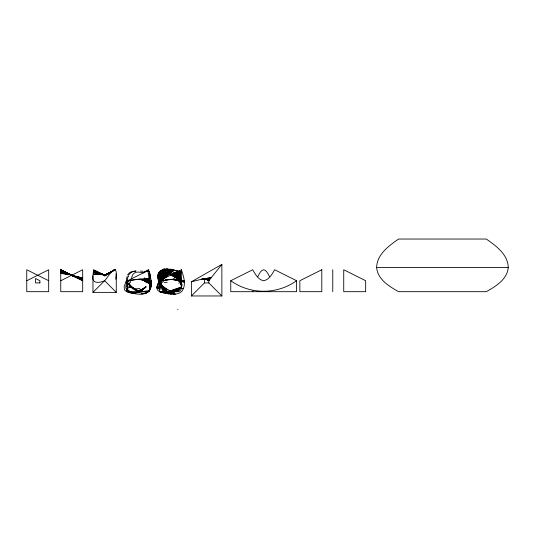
<?xml version="1.0" encoding="UTF-8"?>
<svg xmlns="http://www.w3.org/2000/svg" width="535" height="535" viewBox="0 0 535 535"><rect width="100%" height="100%" fill="white"/><g stroke="black" fill="none" stroke-linecap="round" stroke-linejoin="round"><path stroke-width="0.8" d="M127.658 281.276L127.658 289.154A4.568 4.568 0 0 0 127.684 289.662L127.698 289.789A4.273 4.273 0 0 0 127.771 290.177L127.778 290.204M92.97 275.879C91.411 284.199 99.684 282.928 104.626 280.721C108.07 277.123 110.404 271.232 115.292 269.56L116.249 272.121L116.276 292.371L92.97 292.371L92.97 275.879L93.658 269.754L104.626 275.224L93.525 270.496L104.626 275.124L109.187 273.332M159.524 284.225L159.624 271.793L160.353 271.078M182.094 284.874L182.02 284.145M376.633 267.56C376.847 254.479 388.871 245.833 398.568 239.038L486.315 239.038C496.012 245.833 508.036 254.479 508.25 267.56C507.227 279.43 495.684 286.399 486.315 291.689L398.568 291.689C389.199 286.399 377.656 279.43 376.633 267.56L508.25 267.56M159.544 281.671L157.912 276.113L162.787 289.883L157.879 276.842L157.979 275.538M176.182 271.934L181.612 284.754M181.606 285.028L181.398 287.857L181.398 272.496L180.342 271.285L178.911 271.098L159.463 280.721L157.116 286.064L157.257 289.388A23.754 9.697 -26.6 0 0 158.32 290.893L161.837 292.571L166.258 293.147M116.276 273.907L115.814 279.223M159.176 283.175L159.624 271.793L158.942 272.736L159.744 285.616M128.955 290.01L128.922 290.532A17.588 11.155 54.6 0 0 128.888 290.893C131.108 294.009 137.395 292.143 140.972 291.822M159.41 284.011L160.4 271.038L159.276 281.791M131.637 279.009C131.643 276.267 132.914 273.131 135.816 272.422A33.056 15.863 62 0 1 138.705 272.081L144.122 272.897M126.427 286.492L126.527 285.951M159.33 281.651L161.175 270.483L159.35 283.543L159.945 282.012L159.002 283.363M159.203 284.132L159.53 282.56M159.865 280.989L162.172 269.968L159.383 281.945M151.03 285.864L151.178 283.65L150.047 281.825M182.027 285.463L180.241 288.445M126.755 284.914L127.577 281.858M252.694 291.689L252.941 290.746M160.005 280.594L162.894 269.693L159.51 281.51M150.903 286.406L150.609 287.395M150.683 288.338L151.438 282.152L149.84 273.739M159.958 280.962L163.65 269.479L159.437 281.845M129.497 287.522L130.145 285.804A7.122 2.555 6.7 0 0 130.199 285.583M160.58 280.507L165.375 269.185L170.678 269.406L178.469 271.178M150.616 287.308L151.258 283.597L150.027 281.109M157.631 286.66L156.962 288.184L159.992 289.228M159.657 282.105L165.375 269.185L163.75 269.453M149.532 289.916L150.174 287.349L149.96 283.296M157.678 286.713L156.962 288.184L160.072 289.167M159.109 283.784L166.285 269.125L159.176 283.102M257.783 276.689C259.194 274.107 260.438 270.442 263.661 269.754C266.885 270.442 268.129 274.107 269.54 276.689M157.685 286.044L156.936 287.516L159.878 288.846M127.618 281.798C125.705 284.56 124.374 289.502 128.56 290.953M157.718 286.098L156.936 287.516L159.972 288.679M159.283 283.269L160.46 281.142M161.242 279.731L167.114 269.105L161.042 279.731M127.076 276.735L126.414 278.708L126.554 280.842M150.261 289.308L149.171 290.986A23.513 13.576 45 0 1 146.904 292.826C141.327 295.501 134.88 293.782 129.182 292.424M126.561 280.721L124.214 286.064L124.354 289.388A23.754 9.697 -26.6 0 0 125.417 290.893L129.905 292.779L136.091 293.16M128.795 284.078L130.192 282.186M149.339 290.278C147.707 293.147 144.082 293.922 141.013 293.815M128.139 276.455L127.41 278.835L127.912 281.691M149.479 290.846C146.991 293.113 152.428 287.462 150.602 285.336M128.494 274.823L131.63 272.027L136.03 270.904M128.387 274.977L128.761 274.395M159.276 283.423L168.886 269.192L161.349 279.992M128.219 276.327L128.487 275.953M127.484 274.997L129.671 272.703L133.369 271.265M159.069 283.483L169.782 269.286L161.309 280.159M159.724 287.342L157.323 285.275L160.313 281.437M221.871 295.962L208.824 282.915L208.824 280.721L221.871 264.41L221.871 295.962L191.383 295.962L191.383 281.784L221.871 264.41M130.64 281.657L130.273 282.092M161.289 283.175L161.71 282.714M180.054 288.666L177.908 291.689L159.463 291.689L159.463 280.721M158.928 283.456L171.22 269.493L157.604 284.446L172.738 269.774L157.965 283.577L174.27 270.108L158.393 282.667M92.963 292.377L104.626 280.721L116.282 292.377M191.383 295.962L204.43 282.915L208.824 282.915M161.851 282.574L163.65 281.122M140.718 291.1L145.66 287.175M146.008 286.593L138.05 292.297L146.042 286.967M181.091 287.415L171.648 294.163L166.92 293.548L159.463 291.689M127.149 280.46L127.597 280.2M114.035 269.854L104.626 276.013L114.931 269.513L104.626 275.565L115.292 269.56L104.626 275.385L113.4 270.877M296.564 280.721C277.076 294.738 250.246 294.738 230.759 280.721L252.694 269.754C255.275 274.147 258.171 279.798 263.661 280.721C269.152 279.798 272.048 274.147 274.629 269.754L296.564 280.721L296.564 291.689L230.759 291.689L230.759 280.721M139.481 291.04L145.814 287.001M139.488 291.127L145.139 287.783M147.419 292.217L148.396 291.562L136.512 292.11M180.723 287.883L170.157 294.036L180.342 288.338L168.578 293.829L167.228 292.912M130.125 272.422L130.747 272.068M145.861 287.255L139.515 290.853L141.815 290.09M139.521 290.966L144.477 288.358M139.735 290.632L144.196 288.378M147.212 292.331L146.322 292.732M26.75 280.721L48.685 269.754L48.685 291.689L26.75 291.689L26.75 269.754L48.685 280.721M60.749 280.721L82.684 269.754L82.684 291.689L60.749 291.689L60.749 269.754L82.684 280.547L60.749 269.921L82.684 280.333L66.046 272.823M93.592 270.095L104.626 275.237L112.664 271.212M144.764 271.62L148.496 269.754L149.218 271.793M179.178 270.864L181.398 269.754C183.585 276.348 186.554 284.694 182.074 290.986A23.513 13.576 45 0 1 179.807 292.826C176.891 294.156 173.119 294.966 170.183 293.427M139.006 291.114L142.725 289.375M104.626 275.237L111.36 272.175M139.1 290.886L143.527 288.887M111.36 272.121L104.626 275.104L102.185 274.502M139.849 290.706L142.805 289.475M139.421 290.719L142.497 289.488M109.187 273.271L104.626 275.01L93.244 272.402L104.626 274.943L106.291 274.763M139.421 290.873L141.728 290.024M168.084 291.956L181.097 287.241M139.541 290.686L141.822 289.876M130.968 292.946L132.526 292.424M137.99 290.585L141.113 289.542M166.994 291.896L181.044 287.181M145.814 292.912L144.323 293.294M108.471 273.786L104.626 275.01L93.344 271.666L104.626 275.077L93.438 271.024L104.626 275.124L102.366 274.435M139.14 290.833L142.297 289.836M109.24 273.505L104.626 274.943L93.07 274.067L107.12 274.682M164.793 280.293L165.462 280.099M139.916 290.752L142.277 290.07M164.947 280.266L165.589 280.093M139.287 290.819L142.39 289.957M191.383 281.784L202.551 278.996M205.714 279.076L209.058 280.42L203.915 278.655L209.339 280.066L203.541 278.748L209.713 279.598L203.079 278.862L204.43 278.528L204.43 282.915M139.729 290.759L141.32 290.371M175.701 290.184L178.857 289.448M182.014 288.706L183.585 288.338L181.98 288.653M166.144 279.932L168.853 279.484M166.218 279.939L167.455 279.691M127.959 281.216L134.934 279.718L140.451 279.223M127.731 281.263L127.31 281.296M166.673 291.628L178.757 289.281M180.556 281.878C177.165 279.176 172.471 279.156 168.358 279.537L160.413 281.009L171.768 279.357M142.123 291.615L149.593 290.465L149.593 272.208M134.546 279.698L135.509 279.544M144.182 293.32L143.755 293.387M201.314 279.303L211.298 277.625L201.956 279.143L210.703 278.361L203.079 278.862M167.508 279.665L168.358 279.537M161.837 292.571L163.483 292.317M166.76 291.816L178.249 290.064M132.881 271.345L135.663 271.145M160.961 292.317L162.607 292.097M166.719 291.542L178.235 289.977M168.157 279.464L168.993 279.457M143.32 293.447L141.989 293.548M140.331 279.297L136.706 279.39L149.131 279.196L149.258 280.119M161.45 292.257L178.576 290.565L163.356 292.759L178.944 290.03L165.181 293.187L179.332 289.515L166.92 293.548L179.747 289.02L168.578 293.829L167.254 292.819M148.088 270.543C151.539 272.783 149.325 278.722 149.92 282.212M160.166 292.023L162.58 291.829M166.592 291.501L176.236 290.712M137.248 279.41L128.447 280.32L147.887 270.603L149.131 279.196L137.401 279.384L145.587 280.126M144.182 271.927L147.413 271.365M136.438 279.471L149.071 278.561M167.743 279.491L166.124 279.571M166.479 268.837L168.01 268.837M168.752 279.437L169.154 279.417M166.171 279.551L166.572 279.531M168.331 279.451L169.889 279.39M172.651 279.176L175.353 279.143M147.506 291.689L127.818 291.421A17.876 10.479 64 0 1 127.858 290.846L127.818 290.766M171.501 279.377L171.902 279.39M139.354 279.404L138.017 279.377L149.305 280.414L139.595 279.303L148.603 280.855L141.849 279.578M126.942 281.283L126.561 281.27L126.561 283.583M143.206 271.312L140.471 271.071M169.762 279.39L175.38 279.879M181.004 280.367L184.221 280.648L180.944 280.307M149.68 280.5L151.311 280.648M176.035 279.785L171.949 279.357L178.148 280.755M177.386 279.277L179.492 279.758M140.932 279.544L142.544 279.838M170.103 269.051L171.862 269.386M148.462 271.432L148.804 271.512M134.914 292.886L132.479 292.364M60.749 273.218L68.065 274.809M70.5 275.338L82.684 277.979L71.717 275.237L82.684 278.621L70.934 275.338M129.209 291.628L128.433 291.328M181.245 281.457L184.348 282.152L181.218 281.377M141.1 279.484L148.797 281.377L141.835 279.511L148.148 281.617M131.349 292.097L130.252 291.822M175.58 270.429L175.172 270.295M173.393 279.424L177.306 280.4M69.369 274.649L60.749 272.496L68.587 274.682M172.758 269.6L173.868 269.901M180.382 271.686L178.396 271.158M135.174 292.933L133.215 292.357M126.561 291.689L128.547 292.257M207.868 279.644L204.196 278.588L209.058 280.42M70.152 274.749L60.749 271.847L69.369 274.729M168.632 291.869L163.188 290.151L165.883 292.003M174.082 293.595L175.64 294.083M176.256 280.072L176.824 280.273M70.934 275.251L82.684 279.176L60.749 270.824L70.587 274.776L60.749 270.135L70.587 274.709M163.784 290.532L167.569 291.836M172.872 293.668L174.39 294.19L172.872 293.608M176.811 270.844L177.252 270.998M177.379 271.044L181.398 272.496M148.282 281.624L142.504 279.578L148.416 282.065L143.186 279.691M162.245 289.549L168.318 291.869M148.998 271.573L149.553 272.027M72.098 275.385L82.684 279.644L72.098 275.197M147.138 281.798L142.076 279.738L147.105 282.513M129.717 287.034L141.434 291.963M72.098 275.257L82.684 280.333M60.749 270.436L62.267 271.118M163.556 290.505L166.499 291.836M205.126 278.889L208.824 280.721M128.902 291.662L126.688 289.642M60.749 269.794L82.684 280.721M159.918 288.285L156.989 286.813L159.911 288.418M167.248 291.956L162.118 289.382L165.121 291.996M142.444 279.364L148.676 282.513M169.923 274.615L179.8 279.892M164.619 287.857L170.257 290.913M148.67 282.453L143.092 279.417L148.797 282.868M162.841 290.024L166.499 292.03M129.958 286.566L135.589 289.682M138.404 291.241L139.816 292.023L138.431 291.18M133.068 288.405L134.486 289.208M171.066 274.756L178.81 279.29L171.213 274.335M171.24 274.876L179.138 279.517M144.276 280.567L147.132 282.299M137.047 290.338L130.125 286.138L135.616 289.776M159.865 287.743L157.116 286.064L159.811 287.89M162.607 289.422L166.726 291.936M171.08 274.208L179.218 279.484L172.257 273.907M144.383 279.905L148.275 282.46M178.536 281.122L179.011 281.457M137.676 291.14L139.046 292.05L137.776 291.147M171.615 274.214L178.891 279.263M171.722 274.348L179.773 280.006M136.499 290.251L130.139 285.757L134.526 289.161M160.727 283.677L162.841 286.359L166.826 289.228M144.396 279.959L148.376 282.828M157.323 285.275L159.972 287.288M161.958 288.8L165.93 291.816M137.034 291.1L138.291 292.07M145.56 280.507L148.563 282.854M144.209 280.634L146.771 282.634M171.695 273.532L178.743 279.21M134.466 288.98L130.005 285.382L128.661 283.249M145.587 280.614L148.656 283.229M172.477 273.699L178.148 278.575M172.297 273.626L181.439 281.631L173.079 273.84M162.272 285.703L165.796 288.873M146.042 280.688L148.269 282.741M172.517 273.412L179.727 280.293M133.429 288.739L130.085 285.576M147.199 281.932L148.329 283.068M133.315 288.552L129.784 284.995L131.383 286.773M160.727 284.433L167.896 291.996M146.503 280.882L148.549 283.109M173.387 273.124L178.817 279.049M173.407 273.251L179.954 280.574L173.507 272.883M160.313 283.383L167.91 291.936M131.556 286.887L129.503 284.566L131.503 287.081M145.995 280.373L148.59 283.396L147.366 281.377M173.367 272.837L181.626 283.376M129.236 284.172L132.132 287.83M147.413 281.671L148.342 282.854M174.149 273.131L181.619 282.875L181.532 282.012M160.166 283.483L166.097 291.234M174.149 273.204L181.626 283.122L180.268 281.082M147.419 281.811L148.362 283.095M159.236 281.544L158.306 280.253L157.905 277.765M160.166 282.834L166.191 291.234M174.383 272.268L179.365 279.725M147.787 281.912L148.616 283.162M174.724 272.903L181.626 283.637L180.83 282.199M159.142 281.611L158.306 280.253L159.089 282.741M160.821 284.326L165.001 291.107M159.55 281.303L157.979 278.514L159.383 281.423M160.339 282.694L165.074 291.053M180.034 280.755L175.253 272.114L181.619 284.192L176.182 271.867M147.74 281.591L148.476 283.002M160.092 282.881L163.61 290.157M157.879 276.842L163.717 290.117M126.815 290.579L126.822 290.605A4.066 4.066 0 0 1 126.728 290.298L126.675 290.09M181.606 284.847L177.252 271.68L181.586 285.61L178.015 271.272L181.566 286.024L178.73 271.526L181.539 286.452L180.101 272.027L181.459 287.369M126.534 289.261L126.354 288.452M150.061 283.216L150.402 284.393M160.246 284.052L161.175 287.221M161.597 288.037L158.173 274.609L160.674 286.854M159.631 280.286L158.46 273.733L159.978 285.041M159.925 281.925L160.955 287.656M158.908 272.803L159.677 280.119M159.845 281.744L160.36 286.626M159.858 285.449L159.276 272.228L159.37 283.61M332.763 269.754L332.763 291.689M181.398 269.754L181.398 271.379M148.496 269.754L148.496 271.379M157.685 277.698A24.289 14.545 28 0 1 157.691 276.782M157.644 275.358A21.333 12.138 35.9 0 1 158.895 272.703M160.386 271.111A23.099 12.827 44 0 1 163.924 269.707M161.744 270.282A22.43 12.506 49.3 0 1 164.894 268.684M181.251 287.863A3.658 3.658 0 0 1 177.914 291.769M177.887 309.217A36.868 0.709 -86.5 0 1 177.861 309.651M179.573 281.778A34.146 9.302 -35.5 0 1 178.951 283.383M176.797 278.327A33.999 8.975 -21.9 0 1 178.61 278.648M164.098 282.674A32.816 6.059 -14.6 0 1 167.221 282.233M149.178 273.184A16.832 7.958 -44.7 0 1 148.543 273.352M149.512 290.197A1.418 1.418 0 0 1 148.462 291.675M147.038 291.435A41.817 8.827 -52 0 1 146.322 292.926M127.009 289.067A11.449 9.978 34.2 0 1 128.601 283.938M128.554 291.622A1.819 1.819 0 0 1 127.979 290.211M127.644 288.913A11.215 6.808 57.6 0 1 128.888 286.727M127.972 282.199A29.552 15.749 -2.2 0 1 127.791 281.704M141.153 291.174A51.541 30.983 49.4 0 1 134.285 289.749M150.883 282.072A29.559 9.55 -67.4 0 1 150.917 280.975M140.09 291.027A40.232 23.045 48.1 0 1 134.566 289.448M139.936 288.452A43.442 15.548 -24.4 0 1 132.78 288.84M163.396 286.613A5.444 1.685 16.2 0 1 163.362 286.914M174.096 278.675A24.476 4.046 -15 0 1 173.674 278.916M173.801 279.156A28.067 21.213 -79.5 0 1 175.326 279.705M127.464 291.608A1.525 1.525 0 0 1 126.962 290.592M126.053 282.313A25.332 13.729 -2.5 0 1 126.26 280.828M127.163 281.022A15.823 9.041 31.7 0 1 126.795 281.002M144.818 277.678A25.499 3.036 -12.4 0 1 144.744 278.019M321.789 269.754L299.854 280.721L299.854 291.689L321.789 291.689L321.789 269.754M106.946 274.381L104.626 274.943L106.946 274.348M39.911 282.915L35.524 282.915L35.524 278.528L39.911 280.721L39.911 282.915M365.666 291.689L343.731 291.689L343.731 269.754L365.666 280.721L365.666 291.689"/></g></svg>
